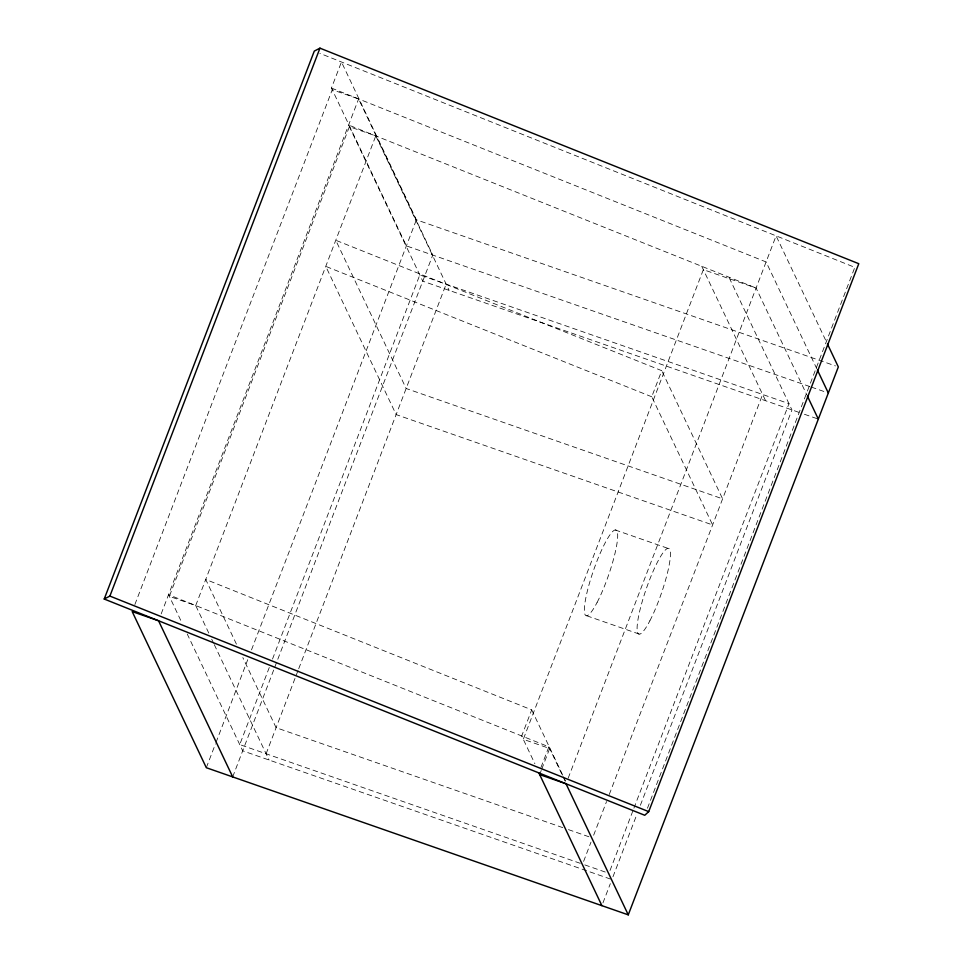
<?xml version="1.0" encoding="UTF-8"?>
<svg xmlns="http://www.w3.org/2000/svg" width="963" height="963" viewBox="0 0 963 963"><rect width="100%" height="100%" fill="white"/><g stroke="black" fill="none" stroke-linecap="round" stroke-linejoin="round"><path stroke-width="0.72" stroke-dasharray="4.82 3.61" d="M809.895 386.584L406.386 245.878L331.453 88.066L341.456 61.969L416.389 219.793L835.487 365.928M134.868 604.559L332.247 89.74L358.609 98.936L432.76 255.075L274.407 668.105M161.182 613.9L358.609 98.936M195.718 605.546L375.775 135.891L349.4 126.695L169.344 596.35L195.718 605.546L209.152 633.847M206.323 767.716L215.471 743.869M216.001 742.473L247.732 659.703M251.499 649.881L416.389 219.793M269.291 667.479L239.739 744.58L583.373 864.413M272.517 659.065L419.796 274.924L788.986 403.666L633.654 808.836M232.697 776.912L273.877 669.514M266.101 753.776L298.181 670.116M298.723 668.719L446.158 284.121M236.441 644.139L205.721 579.449L531.708 709.863L521.705 735.961L534.886 763.731M651.746 396.768L325.759 266.354L396.142 414.584L712.608 524.931L651.746 396.768L661.75 370.671L335.762 240.256L406.145 388.498L722.611 498.846L661.75 370.671M540.977 767.427L548.874 746.831L168.549 594.677L182.151 623.302M539.665 774.589L541.242 770.472M541.772 769.1L549.668 748.504L523.294 739.307L703.351 269.652L756.087 288.045L806.777 394.782M568.182 778.164L776.094 235.863L826.784 342.599M583.614 861.379L590.981 842.156M593.641 835.222L606.558 801.529M609.254 794.511L762.624 394.469M610.012 870.516L633.124 810.232M602.946 902.909L610.313 883.685M612.974 876.763L636.627 815.071M640.383 805.261L791.947 409.913L728.931 277.175M647.449 808.258L854.819 267.353L319.86 53.338M811.315 387.078L825.496 392.025M798.893 412.333L422.757 281.172L348.606 125.021L756.087 288.045M804.442 414.271L818.321 419.11M615.249 529.975L667.997 548.368M586.792 615.802L639.528 634.184M562.765 827.638L276.104 727.691L242.832 657.609M568.447 829.625L591.15 837.533M584.794 864.906L608.929 873.321M610.482 879.063L242.7 750.827L187.255 634.051M331.453 88.066L766.091 261.948L816.78 368.697M701.762 266.306L765.585 400.716M375.775 135.891L449.131 290.369M531.708 709.863L562.934 775.624M563.572 776.985L565.51 781.053M548.874 746.831L562.548 775.636M563.199 776.997L565.125 781.065M211.716 639.227L213.642 643.272M214.28 644.62L269.074 760.024M597.12 602.405A45.381 7.885 -70.8 0 0 617.03 531.143A45.381 7.885 -70.8 0 0 588.911 585.119A45.381 7.885 -70.8 0 0 597.12 602.405M649.869 620.798A45.381 7.885 -70.8 0 0 669.767 549.536A45.381 7.885 -70.8 0 0 641.659 603.5A45.381 7.885 -70.8 0 0 649.869 620.798"/><path stroke-width="1.44" d="M104.221 599.034L314.287 51.099L319.957 48.15L858.779 263.706L648.713 811.628L644.753 815.276L104.221 599.034L109.89 596.073L319.957 48.15M232.697 776.912L158.546 620.762L132.184 611.577L206.323 767.716L628.261 914.85L838.328 366.927L827.422 343.947M539.665 774.589L566.027 783.786L628.261 914.85M109.89 596.073L648.713 811.628M817.418 370.045L828.324 393.012M807.415 396.142L818.321 419.11M538.871 772.916L601.899 905.653"/></g></svg>
